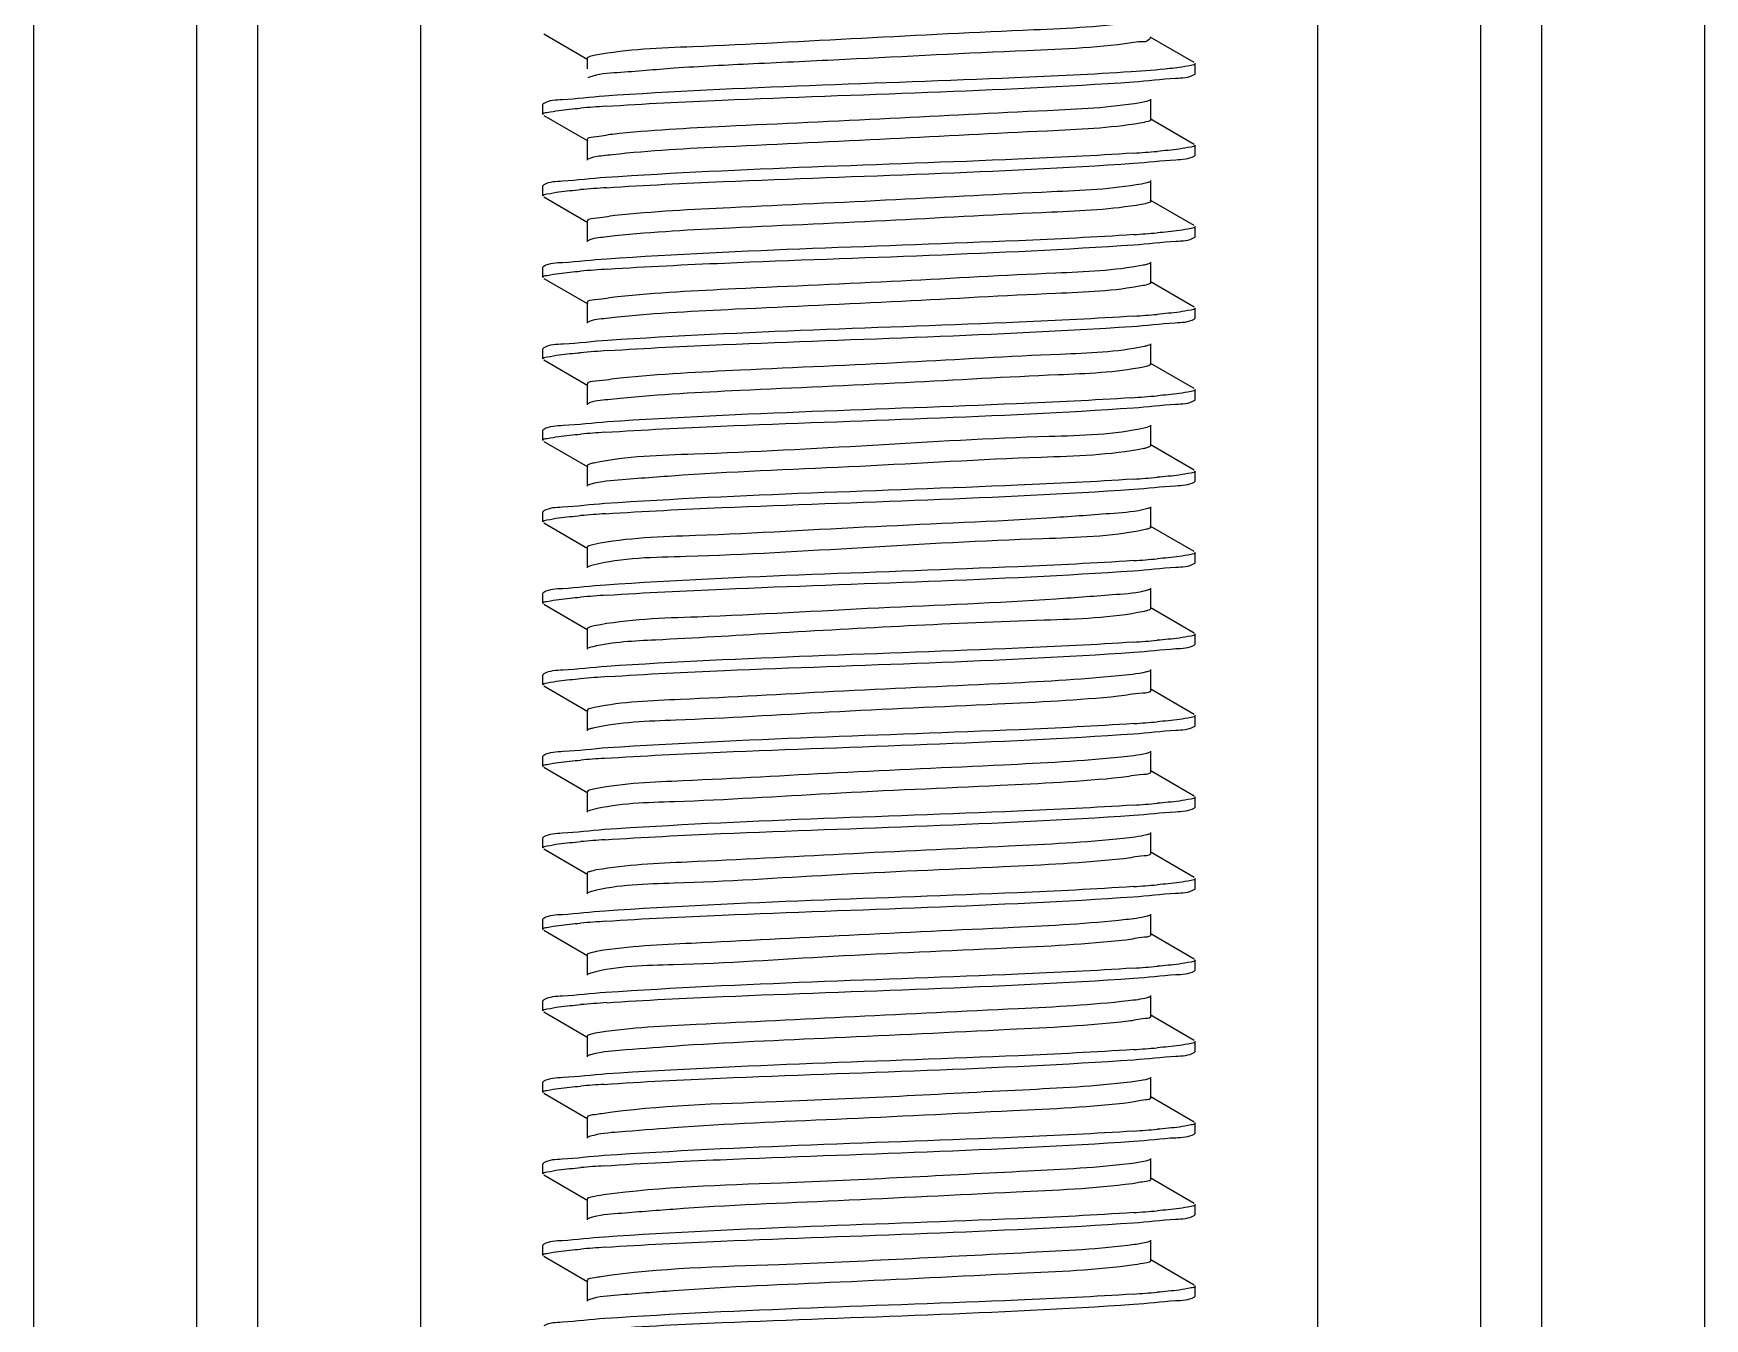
# Model space of a CAD drawing. Extents: x 27938 to 1042331, y -235042 to 1535213.
# Drawn here: x 701681.2 to 702169.4, y 766913.4 to 767288.9 of the extents above; entities that cross this region are included whole.
import ezdxf

# ---------------------------------------------------------------- set-up
doc = ezdxf.new("R2010")
doc.units = 0
doc.header["$LTSCALE"] = 1000
doc.header["$MEASUREMENT"] = 0

msp = doc.modelspace()

# ---------------------------------------------------------------- linework, layer by layer
at = {"linetype": 'Continuous'}
for p, q in [((701681.22, 770483.4), (701681.22, 765742.38)), ((701728.85, 770483.4), (701728.85, 765742.38)), ((701746.71, 770483.4), (701746.71, 765742.38)), ((701794.33, 770483.4), (701794.33, 765742.38)), ((702056.27, 770483.4), (702056.27, 765742.38)), ((702103.9, 770483.4), (702103.9, 765742.38)), ((702121.76, 770483.4), (702121.76, 765742.38)), ((702169.39, 770483.4), (702169.39, 765742.38)), ((701830.28, 767288.82), (701843.2, 767281.33)), ((702020.33, 767280.41), (702007.41, 767287.89)), ((701842.94, 767281.64), (701842.94, 767278.63)), ((702020.56, 767277.17), (702020.56, 767280.15)), ((702020.56, 767277.17), (702020.56, 767280.15)), ((701843.63, 767276.17), (701843.2, 767275.98)), ((702020.33, 767276.91), (702020.56, 767277.17)), ((702007.67, 767263.78), (702007.67, 767269.73)), ((701830.28, 767268.5), (701830.05, 767268.24)), ((701830.05, 767265.26), (701830.05, 767268.24)), ((701830.05, 767265.26), (701830.05, 767268.24)), ((701830.28, 767265), (701843.2, 767257.52)), ((702007.46, 767264.04), (702020.32, 767256.6)), ((701842.94, 767257.82), (701842.94, 767251.87)), ((702020.56, 767253.36), (702020.56, 767256.33)), ((702020.56, 767253.36), (702020.56, 767256.33)), ((702020.33, 767253.1), (702020.56, 767253.36)), ((702007.67, 767239.96), (702007.67, 767245.92)), ((701830.28, 767244.69), (701830.05, 767244.43)), ((701830.05, 767241.45), (701830.05, 767244.43)), ((701830.05, 767241.45), (701830.05, 767244.43)), ((701830.28, 767241.19), (701843.2, 767233.71)), ((702020.33, 767232.78), (702007.41, 767240.26)), ((701842.94, 767234.01), (701842.94, 767228.06)), ((702020.56, 767229.54), (702020.56, 767232.52)), ((702020.56, 767229.54), (702020.56, 767232.52)), ((702020.33, 767229.28), (702020.56, 767229.54)), ((701830.28, 767220.88), (701830.05, 767220.61)), ((701830.05, 767217.64), (701830.05, 767220.61)), ((701830.05, 767217.64), (701830.05, 767220.61)), ((702007.67, 767216.15), (702007.67, 767222.1)), ((701830.28, 767217.38), (701843.2, 767209.9)), ((702020.33, 767208.97), (702007.41, 767216.45)), ((701842.94, 767210.2), (701842.94, 767204.24)), ((702020.56, 767205.73), (702020.56, 767208.71)), ((702020.56, 767205.73), (702020.56, 767208.71)), ((702020.33, 767205.47), (702020.56, 767205.73)), ((701830.28, 767197.06), (701830.05, 767196.8)), ((701830.05, 767193.83), (701830.05, 767196.8)), ((701830.05, 767193.83), (701830.05, 767196.8)), ((702007.67, 767192.34), (702007.67, 767198.29)), ((701830.28, 767193.56), (701843.2, 767186.08)), ((702020.33, 767185.16), (702007.41, 767192.64)), ((701842.94, 767186.38), (701842.94, 767180.43)), ((702020.33, 767181.66), (702020.56, 767181.92)), ((702020.56, 767181.92), (702020.56, 767184.9)), ((702020.56, 767181.92), (702020.56, 767184.9)), ((701830.28, 767173.25), (701830.05, 767172.99)), ((701830.05, 767170.01), (701830.05, 767172.99)), ((701830.05, 767170.01), (701830.05, 767172.99)), ((702007.67, 767168.52), (702007.67, 767174.48)), ((701830.28, 767169.75), (701843.2, 767162.27)), ((702020.33, 767161.34), (702007.41, 767168.83)), ((701842.94, 767162.57), (701842.94, 767156.62)), ((702020.33, 767157.85), (702020.56, 767158.11)), ((702020.56, 767158.11), (702020.56, 767161.08)), ((702020.56, 767158.11), (702020.56, 767161.08)), ((701830.28, 767149.44), (701830.05, 767149.18)), ((701830.05, 767146.2), (701830.05, 767149.18)), ((701830.05, 767146.2), (701830.05, 767149.18)), ((702007.67, 767144.71), (702007.67, 767150.66)), ((701830.28, 767145.94), (701843.2, 767138.46)), ((702006.38, 767144.04), (702005.63, 767143.87)), ((702020.33, 767137.53), (702007.41, 767145.01)), ((701842.94, 767138.76), (701842.94, 767132.81)), ((702020.33, 767134.03), (702020.56, 767134.29)), ((702020.56, 767134.29), (702020.56, 767137.27)), ((702020.56, 767134.29), (702020.56, 767137.27)), ((701830.28, 767125.62), (701830.05, 767125.36)), ((701830.05, 767122.39), (701830.05, 767125.36)), ((701830.05, 767122.39), (701830.05, 767125.36)), ((702007.67, 767120.9), (702007.67, 767126.85)), ((701830.28, 767122.13), (701843.2, 767114.64)), ((702006.66, 767120.3), (702005.67, 767120.06)), ((702020.33, 767113.72), (702007.41, 767121.2)), ((701842.94, 767114.95), (701842.94, 767108.99)), ((702020.56, 767110.48), (702020.56, 767113.46)), ((702020.56, 767110.48), (702020.56, 767113.46)), ((702020.33, 767110.22), (702020.56, 767110.48)), ((701830.28, 767101.81), (701830.05, 767101.55)), ((701830.05, 767098.57), (701830.05, 767101.55)), ((701830.05, 767098.57), (701830.05, 767101.55)), ((702007.67, 767097.09), (702007.67, 767103.04)), ((701830.28, 767098.31), (701843.2, 767090.83)), ((702020.33, 767089.91), (702007.41, 767097.39)), ((701842.94, 767091.13), (701842.94, 767085.18)), ((702020.56, 767086.67), (702020.56, 767089.64)), ((702020.56, 767086.67), (702020.56, 767089.64)), ((702020.33, 767086.41), (702020.56, 767086.67)), ((702007.67, 767073.27), (702007.67, 767079.23)), ((701830.28, 767078), (701830.05, 767077.74)), ((701830.05, 767074.76), (701830.05, 767077.74)), ((701830.05, 767074.76), (701830.05, 767077.74)), ((701830.28, 767074.5), (701843.2, 767067.02)), ((702020.33, 767066.09), (702007.41, 767073.57)), ((701842.94, 767067.32), (701842.94, 767061.37)), ((702020.56, 767062.86), (702020.56, 767065.83)), ((702020.56, 767062.86), (702020.56, 767065.83)), ((702020.33, 767062.59), (702020.56, 767062.86)), ((702007.67, 767049.46), (702007.67, 767055.41)), ((701830.28, 767054.19), (701830.05, 767053.93)), ((701830.05, 767050.95), (701830.05, 767053.93)), ((701830.05, 767050.95), (701830.05, 767053.93)), ((701830.28, 767050.69), (701843.2, 767043.21)), ((702020.33, 767042.28), (702007.41, 767049.76)), ((701842.94, 767043.51), (701842.94, 767037.55)), ((702020.56, 767039.04), (702020.56, 767042.02)), ((702020.56, 767039.04), (702020.56, 767042.02)), ((702020.33, 767038.78), (702020.56, 767039.04)), ((701830.28, 767030.37), (701830.05, 767030.11)), ((701830.05, 767027.14), (701830.05, 767030.11)), ((701830.05, 767027.14), (701830.05, 767030.11)), ((702007.67, 767025.65), (702007.67, 767031.6)), ((701830.28, 767026.87), (701843.2, 767019.39)), ((702020.33, 767018.47), (702007.41, 767025.95)), ((701842.94, 767019.69), (701842.94, 767013.74)), ((702020.56, 767015.23), (702020.56, 767018.21)), ((702020.56, 767015.23), (702020.56, 767018.21)), ((702020.33, 767014.97), (702020.56, 767015.23)), ((701830.28, 767006.56), (701830.05, 767006.3)), ((701830.05, 767003.32), (701830.05, 767006.3)), ((701830.05, 767003.32), (701830.05, 767006.3)), ((702007.67, 767001.83), (702007.67, 767007.79)), ((701830.28, 767003.06), (701843.2, 766995.58)), ((702020.33, 766994.65), (702007.41, 767002.14)), ((701842.94, 766995.88), (701842.94, 766989.93)), ((702020.33, 766991.16), (702020.56, 766991.42)), ((702020.56, 766991.42), (702020.56, 766994.39)), ((702020.56, 766991.42), (702020.56, 766994.39)), ((701830.28, 766982.75), (701830.05, 766982.49)), ((701830.05, 766979.51), (701830.05, 766982.49)), ((701830.05, 766979.51), (701830.05, 766982.49)), ((702007.67, 766978.02), (702007.67, 766983.98)), ((701830.28, 766979.25), (701843.2, 766971.77)), ((702020.33, 766970.84), (702007.41, 766978.32)), ((701842.94, 766972.07), (701842.94, 766966.12)), ((702020.33, 766967.34), (702020.56, 766967.6)), ((702020.56, 766967.6), (702020.56, 766970.58)), ((702020.56, 766967.6), (702020.56, 766970.58)), ((701830.28, 766958.93), (701830.05, 766958.67)), ((701830.05, 766955.7), (701830.05, 766958.67)), ((701830.05, 766955.7), (701830.05, 766958.67)), ((702007.67, 766954.21), (702007.67, 766960.16)), ((701830.28, 766955.44), (701843.2, 766947.95)), ((702020.33, 766947.03), (702007.41, 766954.51)), ((701842.94, 766948.26), (701842.94, 766942.3)), ((702020.33, 766943.53), (702020.56, 766943.79)), ((702020.56, 766943.79), (702020.56, 766946.77)), ((702020.56, 766943.79), (702020.56, 766946.77)), ((701830.28, 766935.12), (701830.05, 766934.86)), ((701830.05, 766931.88), (701830.05, 766934.86)), ((701830.05, 766931.88), (701830.05, 766934.86)), ((702007.67, 766930.4), (702007.67, 766936.35)), ((701830.28, 766931.62), (701843.2, 766924.14)), ((702020.33, 766923.22), (702007.41, 766930.7)), ((701842.94, 766924.44), (701842.94, 766918.49)), ((702020.56, 766919.98), (702020.56, 766922.95)), ((702020.56, 766919.98), (702020.56, 766922.95)), ((702020.33, 766919.72), (702020.56, 766919.98))]:
    msp.add_line(p, q, dxfattribs=at)
for centre, radius, start, end in [((701875.85, 766853.49), 415.08, 93.7926, 94.8061), ((701975.17, 767663.09), 410.04, 273.8292, 274.8033), ((701876.24, 766824.71), 420.06, 93.7603, 94.8057), ((701975.23, 767638.51), 409.27, 273.8342, 274.8034), ((701876.68, 766795.28), 425.69, 93.7255, 94.8043), ((701975.36, 767613.05), 407.62, 273.8451, 274.8038), ((701876.6, 766772.49), 424.66, 93.7318, 94.8044), ((701974.51, 767599.91), 418.32, 273.7704, 274.8067), ((701875.54, 766762.04), 411.26, 93.8184, 94.8057), ((702001.98, 767185.21), 17.9, 281.5616, 283.1978), ((701975.17, 767567.83), 410.03, 273.8292, 274.8033), ((701875.83, 766734.57), 414.93, 93.7936, 94.8061), ((701975.17, 767544.03), 410.05, 273.8291, 274.8033), ((701876.23, 766705.82), 419.88, 93.7615, 94.8057), ((701975.22, 767519.5), 409.32, 273.8339, 274.8034), ((701876.67, 766676.4), 425.5, 93.7266, 94.8043), ((701975.35, 767494.04), 407.68, 273.8448, 274.8037), ((701875.35, 766669.15), 408.89, 93.8354, 94.8048), ((701975.23, 767471.84), 409.29, 273.8341, 274.8034), ((701875.53, 766643.08), 411.16, 93.8191, 94.8056), ((701975.17, 767448.75), 410.02, 273.8293, 274.8033), ((701875.82, 766615.64), 414.79, 93.7945, 94.8061), ((701975.17, 767424.98), 410.06, 273.829, 274.8033), ((701876.21, 766586.98), 419.66, 93.7629, 94.8058), ((701975.21, 767400.66), 409.55, 273.8325, 274.8033), ((701875.27, 766574.87), 407.91, 93.8435, 94.8035), ((701975.34, 767375.14), 407.83, 273.8438, 274.8035), ((701875.35, 766550.14), 408.84, 93.8358, 94.8047), ((701975.23, 767352.74), 409.26, 273.8343, 274.8034), ((701875.53, 766524.11), 411.06, 93.8198, 94.8056), ((701975.17, 767329.68), 410, 273.8293, 274.8033)]:
    msp.add_arc(centre, radius, start, end, dxfattribs=at)
for points, knots in [([(702004.05, 767292.41), (701993.93, 767290.83), (701966.87, 767289.72), (701923.48, 767287.56), (701880.87, 767285.18), (701854.78, 767284.33), (701845.44, 767282.57)], [0, 0, 0, 0, 0.193342, 0.50965, 0.820575, 1, 1, 1, 1]), ([(702004.05, 767286.46), (701993.27, 767284.77), (701964.59, 767283.7), (701927.08, 767281.71), (701892.74, 767280.09), (701870.49, 767279.04), (701854.65, 767277.59), (701846.23, 767277.1), (701843.63, 767276.17)], [0, 0, 0, 0, 0.203475, 0.533865, 0.701503, 0.845145, 0.948486, 1, 1, 1, 1]), ([(702007.41, 767287.89), (702007.62, 767287.76), (702006.46, 767285.98), (702005.1, 767286.63), (702004.05, 767286.46)], [0, 0, 0, 0, 0.189692, 1, 1, 1, 1]), ([(701845.44, 767282.57), (701844.81, 767282.45), (701844.09, 767282.29), (701842.94, 767281.9), (701842.94, 767281.64)], [0, 0, 0, 0, 0.711587, 1, 1, 1, 1]), ([(702020.56, 767280.15), (702020.56, 767279.71), (702018.23, 767279.43), (702017.06, 767279.11), (702015.89, 767278.96)], [0, 0, 0, 0, 0.271231, 1, 1, 1, 1]), ([(702001.91, 767277.73), (701990.59, 767276.98), (701939.29, 767274.52), (701887.93, 767273.32), (701848, 767270.61)], [0, 0, 0, 0, 0.220809, 1, 1, 1, 1]), ([(701848.39, 767267.65), (701859.68, 767268.42), (701911.07, 767270.89), (701962.52, 767272.08), (702002.55, 767274.8)], [0, 0, 0, 0, 0.220033, 1, 1, 1, 1]), ([(702015.89, 767278.96), (702015, 767278.84), (702010.35, 767278.32), (702005.68, 767277.99), (702001.91, 767277.73)], [0, 0, 0, 0, 0.191038, 1, 1, 1, 1]), ([(702002.55, 767274.8), (702006.67, 767275.08), (702012.44, 767275.88), (702018.72, 767275.99), (702020.33, 767276.91)], [0, 0, 0, 0, 0.690315, 1, 1, 1, 1]), ([(701848, 767270.61), (701843.9, 767270.33), (701838.15, 767269.53), (701831.88, 767269.42), (701830.28, 767268.5)], [0, 0, 0, 0, 0.690276, 1, 1, 1, 1]), ([(702007.4, 767269.43), (702007.08, 767269.24), (702006.1, 767268.97), (702005.13, 767268.78), (702004.52, 767268.68)], [0, 0, 0, 0, 0.372348, 1, 1, 1, 1]), ([(701830.05, 767265.26), (701830.05, 767265.7), (701832.35, 767265.98), (701833.51, 767266.3), (701834.66, 767266.45)], [0, 0, 0, 0, 0.271439, 1, 1, 1, 1]), ([(702004.52, 767268.68), (701995.56, 767267.17), (701971.11, 767266.15), (701930.78, 767263.95), (701888.43, 767262.03), (701861.36, 767260.66), (701850.39, 767259.45)], [0, 0, 0, 0, 0.176416, 0.473758, 0.785535, 1, 1, 1, 1]), ([(702004.52, 767262.72), (701995.56, 767261.22), (701971.11, 767260.2), (701930.78, 767258), (701888.43, 767256.08), (701861.36, 767254.71), (701850.39, 767253.49)], [0, 0, 0, 0, 0.176416, 0.473758, 0.785535, 1, 1, 1, 1]), ([(702007.66, 767263.78), (702007.66, 767263.46), (702006.18, 767263.06), (702005.31, 767262.86), (702004.52, 767262.72)], [0, 0, 0, 0, 0.283117, 1, 1, 1, 1]), ([(701850.39, 767259.45), (701848.53, 767259.24), (701846.74, 767258.7), (701842.94, 767258.51), (701842.94, 767257.82)], [0, 0, 0, 0, 0.732536, 1, 1, 1, 1]), ([(702020.56, 767256.33), (702020.56, 767255.9), (702018.26, 767255.62), (702017.11, 767255.3), (702015.95, 767255.15)], [0, 0, 0, 0, 0.271491, 1, 1, 1, 1]), ([(701850.39, 767253.49), (701849.49, 767253.39), (701847.11, 767253.03), (701844.53, 767252.94), (701843.2, 767252.17)], [0, 0, 0, 0, 0.371201, 1, 1, 1, 1]), ([(702002.55, 767253.97), (701991.32, 767253.2), (701939.93, 767250.73), (701888.48, 767249.52), (701848.39, 767246.82)], [0, 0, 0, 0, 0.218896, 1, 1, 1, 1]), ([(701848.69, 767243.86), (701860, 767244.62), (701911.31, 767247.08), (701962.67, 767248.27), (702002.6, 767250.99)], [0, 0, 0, 0, 0.220774, 1, 1, 1, 1]), ([(702002.6, 767250.99), (702006.7, 767251.27), (702012.46, 767252.07), (702018.73, 767252.18), (702020.33, 767253.1)], [0, 0, 0, 0, 0.690269, 1, 1, 1, 1]), ([(701848.39, 767246.82), (701844.2, 767246.54), (701838.32, 767245.72), (701831.91, 767245.63), (701830.28, 767244.69)], [0, 0, 0, 0, 0.690689, 1, 1, 1, 1]), ([(702004.95, 767244.94), (701996.29, 767243.37), (701972.22, 767242.44), (701932.24, 767240.19), (701889.69, 767238.29), (701862.31, 767236.9), (701851.09, 767235.71)], [0, 0, 0, 0, 0.171322, 0.466729, 0.780436, 1, 1, 1, 1]), ([(702007.4, 767245.61), (702007.12, 767245.45), (702006.3, 767245.21), (702005.47, 767245.03), (702004.95, 767244.94)], [0, 0, 0, 0, 0.378906, 1, 1, 1, 1]), ([(701830.05, 767241.45), (701830.05, 767241.89), (701832.38, 767242.17), (701833.55, 767242.49), (701834.72, 767242.64)], [0, 0, 0, 0, 0.271222, 1, 1, 1, 1]), ([(702007.66, 767239.96), (702007.66, 767239.68), (702006.41, 767239.29), (702005.64, 767239.11), (702004.95, 767238.99)], [0, 0, 0, 0, 0.286608, 1, 1, 1, 1]), ([(701851.09, 767235.71), (701849.05, 767235.49), (701847.12, 767234.89), (701842.94, 767234.75), (701842.94, 767234.01)], [0, 0, 0, 0, 0.7335, 1, 1, 1, 1]), ([(702004.95, 767238.99), (701996.29, 767237.42), (701972.22, 767236.49), (701932.24, 767234.23), (701889.69, 767232.34), (701862.31, 767230.95), (701851.09, 767229.76)], [0, 0, 0, 0, 0.171322, 0.466729, 0.780436, 1, 1, 1, 1]), ([(702020.56, 767232.52), (702020.56, 767232.09), (702018.27, 767231.8), (702017.12, 767231.49), (702015.96, 767231.34)], [0, 0, 0, 0, 0.271533, 1, 1, 1, 1]), ([(701851.09, 767229.76), (701850.1, 767229.65), (701847.49, 767229.26), (701844.65, 767229.2), (701843.2, 767228.36)], [0, 0, 0, 0, 0.373307, 1, 1, 1, 1]), ([(702002.6, 767230.16), (701991.4, 767229.39), (701940.1, 767226.92), (701888.74, 767225.71), (701848.69, 767223.03)], [0, 0, 0, 0, 0.218489, 1, 1, 1, 1]), ([(701849.02, 767220.07), (701860.36, 767220.83), (701911.59, 767223.28), (701962.87, 767224.47), (702002.69, 767227.19)], [0, 0, 0, 0, 0.221632, 1, 1, 1, 1]), ([(702002.69, 767227.19), (702006.77, 767227.46), (702012.5, 767228.26), (702018.74, 767228.37), (702020.33, 767229.28)], [0, 0, 0, 0, 0.690169, 1, 1, 1, 1]), ([(701848.69, 767223.03), (701844.43, 767222.74), (701838.45, 767221.91), (701831.94, 767221.83), (701830.28, 767220.88)], [0, 0, 0, 0, 0.690984, 1, 1, 1, 1]), ([(702005.36, 767221.2), (701996.99, 767219.57), (701973.31, 767218.74), (701933.7, 767216.41), (701890.97, 767214.56), (701863.28, 767213.14), (701851.82, 767211.97)], [0, 0, 0, 0, 0.16621, 0.459673, 0.775317, 1, 1, 1, 1]), ([(702007.4, 767221.8), (702007.17, 767221.66), (702006.48, 767221.44), (702005.79, 767221.29), (702005.36, 767221.2)], [0, 0, 0, 0, 0.386574, 1, 1, 1, 1]), ([(701830.05, 767217.64), (701830.05, 767218.08), (701832.42, 767218.36), (701833.61, 767218.69), (701834.81, 767218.84)], [0, 0, 0, 0, 0.270951, 1, 1, 1, 1]), ([(702007.66, 767216.15), (702007.66, 767215.91), (702006.62, 767215.52), (702005.94, 767215.36), (702005.36, 767215.25)], [0, 0, 0, 0, 0.29131, 1, 1, 1, 1]), ([(701851.82, 767211.97), (701849.61, 767211.75), (701847.51, 767211.08), (701842.94, 767211), (701842.95, 767210.2)], [0, 0, 0, 0, 0.734301, 1, 1, 1, 1]), ([(702005.36, 767215.25), (701996.99, 767213.61), (701973.31, 767212.79), (701933.7, 767210.46), (701890.97, 767208.6), (701863.28, 767207.19), (701851.82, 767206.02)], [0, 0, 0, 0, 0.16621, 0.459673, 0.775317, 1, 1, 1, 1]), ([(701851.82, 767206.02), (701850.73, 767205.91), (701847.88, 767205.49), (701844.78, 767205.46), (701843.2, 767204.55)], [0, 0, 0, 0, 0.375224, 1, 1, 1, 1]), ([(702002.69, 767206.35), (701991.54, 767205.59), (701940.32, 767203.12), (701889.04, 767201.89), (701849.02, 767199.24)], [0, 0, 0, 0, 0.217929, 1, 1, 1, 1]), ([(702020.56, 767208.71), (702020.56, 767208.28), (702018.29, 767207.99), (702017.14, 767207.68), (702015.99, 767207.53)], [0, 0, 0, 0, 0.271629, 1, 1, 1, 1]), ([(701848.96, 767196.25), (701860.21, 767197), (701911.23, 767199.45), (701962.31, 767200.66), (702002.01, 767203.33)], [0, 0, 0, 0, 0.220785, 1, 1, 1, 1]), ([(702002.01, 767203.33), (702006.26, 767203.61), (702012.2, 767204.43), (702018.68, 767204.52), (702020.33, 767205.47)], [0, 0, 0, 0, 0.690884, 1, 1, 1, 1]), ([(701849.02, 767199.24), (701844.68, 767198.95), (701838.6, 767198.1), (701831.97, 767198.03), (701830.28, 767197.06)], [0, 0, 0, 0, 0.691296, 1, 1, 1, 1]), ([(702005.73, 767197.47), (701997.67, 767195.75), (701974.38, 767195.05), (701935.15, 767192.63), (701892.26, 767190.82), (701864.28, 767189.38), (701852.59, 767188.24)], [0, 0, 0, 0, 0.161077, 0.452585, 0.770175, 1, 1, 1, 1]), ([(702007.4, 767197.99), (702007.2, 767197.87), (702006.64, 767197.68), (702006.08, 767197.54), (702005.73, 767197.47)], [0, 0, 0, 0, 0.395232, 1, 1, 1, 1]), ([(701830.05, 767193.83), (701830.05, 767194.27), (701832.42, 767194.55), (701833.61, 767194.87), (701834.79, 767195.03)], [0, 0, 0, 0, 0.270992, 1, 1, 1, 1]), ([(702005.49, 767191.46), (701997.29, 767189.81), (701973.93, 767189.02), (701934.68, 767186.68), (701892, 767184.85), (701864.2, 767183.42), (701852.59, 767182.28)], [0, 0, 0, 0, 0.163685, 0.455244, 0.771393, 1, 1, 1, 1]), ([(702007.66, 767192.34), (702007.66, 767192.1), (702006.68, 767191.72), (702006.04, 767191.57), (702005.49, 767191.46)], [0, 0, 0, 0, 0.292957, 1, 1, 1, 1]), ([(701852.59, 767188.24), (701850.18, 767188), (701847.92, 767187.26), (701842.94, 767187.26), (701842.95, 767186.38)], [0, 0, 0, 0, 0.734958, 1, 1, 1, 1]), ([(701852.59, 767182.28), (701851.4, 767182.17), (701848.3, 767181.72), (701844.91, 767181.73), (701843.2, 767180.73)], [0, 0, 0, 0, 0.376966, 1, 1, 1, 1]), ([(702002.01, 767182.49), (701990.82, 767181.74), (701939.81, 767179.29), (701888.73, 767178.06), (701848.96, 767175.42)], [0, 0, 0, 0, 0.219586, 1, 1, 1, 1]), ([(702002.55, 767179.55), (702006.67, 767179.83), (702012.44, 767180.63), (702018.72, 767180.74), (702020.33, 767181.66)], [0, 0, 0, 0, 0.690315, 1, 1, 1, 1]), ([(702020.56, 767184.9), (702020.56, 767184.46), (702018.25, 767184.18), (702017.09, 767183.86), (702015.92, 767183.71)], [0, 0, 0, 0, 0.271348, 1, 1, 1, 1]), ([(701848.15, 767172.39), (701859.44, 767173.15), (701910.9, 767175.63), (701962.43, 767176.82), (702002.55, 767179.55)], [0, 0, 0, 0, 0.219478, 1, 1, 1, 1]), ([(701848.96, 767175.42), (701844.63, 767175.13), (701838.58, 767174.29), (701831.96, 767174.22), (701830.28, 767173.25)], [0, 0, 0, 0, 0.69124, 1, 1, 1, 1]), ([(702006.07, 767173.73), (701996.9, 767171.57), (701969.99, 767171.2), (701926.15, 767168.51), (701881.89, 767166.05), (701854.53, 767165.42), (701844.95, 767163.41)], [0, 0, 0, 0, 0.175128, 0.495203, 0.817983, 1, 1, 1, 1]), ([(702007.4, 767174.18), (702007.24, 767174.08), (702006.79, 767173.91), (702006.34, 767173.79), (702006.07, 767173.73)], [0, 0, 0, 0, 0.405131, 1, 1, 1, 1]), ([(701830.05, 767170.01), (701830.05, 767170.44), (701832.33, 767170.73), (701833.48, 767171.04), (701834.62, 767171.19)], [0, 0, 0, 0, 0.27158, 1, 1, 1, 1]), ([(702005.57, 767167.67), (701995.73, 767165.65), (701967.84, 767165.04), (701923.09, 767162.22), (701882.18, 767160.8), (701856.07, 767158.72), (701846.99, 767158.09), (701844.01, 767157.23)], [0, 0, 0, 0, 0.186078, 0.513276, 0.832943, 0.94246, 1, 1, 1, 1]), ([(702007.66, 767168.52), (702007.66, 767168.34), (702006.98, 767167.99), (702006.48, 767167.87), (702006.07, 767167.78)], [0, 0, 0, 0, 0.304522, 1, 1, 1, 1]), ([(701844.95, 767163.41), (701844.44, 767163.3), (701843.83, 767163.17), (701842.95, 767162.79), (701842.95, 767162.57)], [0, 0, 0, 0, 0.704943, 1, 1, 1, 1]), ([(701844.01, 767157.23), (701843.85, 767157.18), (701843.57, 767157.1), (701843.31, 767156.98), (701843.2, 767156.92)], [0, 0, 0, 0, 0.573549, 1, 1, 1, 1]), ([(702002.55, 767158.71), (701991.29, 767157.95), (701939.82, 767155.47), (701888.29, 767154.27), (701848.15, 767151.55)], [0, 0, 0, 0, 0.219133, 1, 1, 1, 1]), ([(702002.55, 767155.74), (702006.67, 767156.02), (702012.44, 767156.82), (702018.72, 767156.92), (702020.33, 767157.85)], [0, 0, 0, 0, 0.690316, 1, 1, 1, 1]), ([(702020.56, 767161.08), (702020.56, 767160.65), (702018.26, 767160.36), (702017.11, 767160.05), (702015.95, 767159.9)], [0, 0, 0, 0, 0.271492, 1, 1, 1, 1]), ([(701848.38, 767148.59), (701859.67, 767149.35), (701911.06, 767151.82), (701962.52, 767153.02), (702002.55, 767155.74)], [0, 0, 0, 0, 0.220011, 1, 1, 1, 1]), ([(701830.05, 767146.2), (701830.05, 767146.63), (701832.35, 767146.92), (701833.5, 767147.23), (701834.66, 767147.38)], [0, 0, 0, 0, 0.271445, 1, 1, 1, 1]), ([(701848.15, 767151.55), (701844.02, 767151.27), (701838.22, 767150.47), (701831.89, 767150.36), (701830.28, 767149.44)], [0, 0, 0, 0, 0.690447, 1, 1, 1, 1]), ([(702006.38, 767149.99), (702003.26, 767149.18), (701994.01, 767148.49), (701967.7, 767146.48), (701926.87, 767145.02), (701882.36, 767142.22), (701854.71, 767141.62), (701844.99, 767139.6)], [0, 0, 0, 0, 0.059799, 0.170734, 0.490641, 0.815855, 1, 1, 1, 1]), ([(702007.4, 767150.36), (702007.27, 767150.29), (702006.93, 767150.15), (702006.59, 767150.05), (702006.38, 767149.99)], [0, 0, 0, 0, 0.416277, 1, 1, 1, 1]), ([(702005.63, 767143.87), (701995.94, 767141.85), (701968.36, 767141.2), (701923.82, 767138.78), (701880.07, 767135.95), (701853.25, 767135.78), (701844.29, 767133.49)], [0, 0, 0, 0, 0.183701, 0.508444, 0.82842, 1, 1, 1, 1]), ([(702007.66, 767144.71), (702007.66, 767144.56), (702007.13, 767144.23), (702006.71, 767144.13), (702006.38, 767144.04)], [0, 0, 0, 0, 0.312927, 1, 1, 1, 1]), ([(701844.99, 767139.6), (701844.47, 767139.5), (701843.86, 767139.36), (701842.95, 767138.98), (701842.95, 767138.76)], [0, 0, 0, 0, 0.705397, 1, 1, 1, 1]), ([(701844.29, 767133.49), (701844.07, 767133.44), (701843.7, 767133.33), (701843.34, 767133.19), (701843.21, 767133.11)], [0, 0, 0, 0, 0.586059, 1, 1, 1, 1]), ([(702002.55, 767134.9), (701991.31, 767134.14), (701939.92, 767131.66), (701888.47, 767130.46), (701848.38, 767127.75)], [0, 0, 0, 0, 0.218907, 1, 1, 1, 1]), ([(702002.59, 767131.93), (702006.7, 767132.21), (702012.45, 767133), (702018.73, 767133.11), (702020.33, 767134.03)], [0, 0, 0, 0, 0.690272, 1, 1, 1, 1]), ([(702020.56, 767137.27), (702020.56, 767136.84), (702018.26, 767136.55), (702017.11, 767136.24), (702015.95, 767136.09)], [0, 0, 0, 0, 0.271491, 1, 1, 1, 1]), ([(701848.38, 767127.75), (701844.19, 767127.47), (701838.32, 767126.66), (701831.91, 767126.56), (701830.28, 767125.62)], [0, 0, 0, 0, 0.69068, 1, 1, 1, 1]), ([(701848.68, 767124.8), (701859.99, 767125.56), (701911.3, 767128.02), (701962.66, 767129.21), (702002.59, 767131.93)], [0, 0, 0, 0, 0.220746, 1, 1, 1, 1]), ([(701830.05, 767122.39), (701830.05, 767122.83), (701832.38, 767123.11), (701833.55, 767123.43), (701834.72, 767123.58)], [0, 0, 0, 0, 0.271231, 1, 1, 1, 1]), ([(702006.66, 767126.26), (702003.7, 767125.39), (701994.67, 767124.77), (701968.61, 767122.67), (701927.69, 767121.25), (701882.88, 767118.44), (701854.92, 767117.82), (701845.05, 767115.81)], [0, 0, 0, 0, 0.056967, 0.166117, 0.485703, 0.813401, 1, 1, 1, 1]), ([(702007.4, 767126.55), (702007.31, 767126.49), (702007.06, 767126.38), (702006.8, 767126.3), (702006.66, 767126.26)], [0, 0, 0, 0, 0.42914, 1, 1, 1, 1]), ([(702005.67, 767120.06), (701996.1, 767118.05), (701959.62, 767117.14), (701912.1, 767114.57), (701868.24, 767111.87), (701850.58, 767111.13), (701844.6, 767109.75)], [0, 0, 0, 0, 0.181624, 0.673933, 0.885992, 1, 1, 1, 1]), ([(702007.66, 767120.9), (702007.66, 767120.77), (702007.27, 767120.48), (702006.92, 767120.38), (702006.66, 767120.3)], [0, 0, 0, 0, 0.323936, 1, 1, 1, 1]), ([(701845.05, 767115.81), (701844.52, 767115.7), (701843.89, 767115.55), (701842.95, 767115.17), (701842.95, 767114.95)], [0, 0, 0, 0, 0.706204, 1, 1, 1, 1]), ([(702020.56, 767113.46), (702020.56, 767113.02), (702018.27, 767112.74), (702017.12, 767112.43), (702015.96, 767112.28)], [0, 0, 0, 0, 0.27153, 1, 1, 1, 1]), ([(701844.6, 767109.75), (701844.32, 767109.69), (701843.84, 767109.57), (701843.38, 767109.39), (701843.21, 767109.29)], [0, 0, 0, 0, 0.596978, 1, 1, 1, 1]), ([(702002.59, 767111.09), (701991.4, 767110.33), (701940.09, 767107.86), (701888.73, 767106.64), (701848.68, 767103.96)], [0, 0, 0, 0, 0.218507, 1, 1, 1, 1]), ([(702002.69, 767108.12), (702006.77, 767108.4), (702012.5, 767109.19), (702018.74, 767109.31), (702020.33, 767110.22)], [0, 0, 0, 0, 0.690172, 1, 1, 1, 1]), ([(701848.68, 767103.96), (701844.42, 767103.68), (701838.45, 767102.85), (701831.94, 767102.76), (701830.28, 767101.81)], [0, 0, 0, 0, 0.690974, 1, 1, 1, 1]), ([(701849.01, 767101.01), (701860.35, 767101.76), (701911.58, 767104.21), (701962.87, 767105.4), (702002.69, 767108.12)], [0, 0, 0, 0, 0.221603, 1, 1, 1, 1]), ([(701830.05, 767098.57), (701830.05, 767099.02), (701832.42, 767099.3), (701833.61, 767099.62), (701834.8, 767099.78)], [0, 0, 0, 0, 0.27096, 1, 1, 1, 1]), ([(701998.18, 767101.2), (701986.59, 767100.06), (701958.81, 767098.63), (701916.11, 767096.8), (701876.79, 767094.46), (701853.36, 767093.66), (701845.14, 767092.01)], [0, 0, 0, 0, 0.227856, 0.543944, 0.835881, 1, 1, 1, 1]), ([(702007.41, 767102.74), (702007.07, 767102.55), (702004.01, 767101.73), (702000.91, 767101.47), (701998.18, 767101.2)], [0, 0, 0, 0, 0.122489, 1, 1, 1, 1]), ([(701998.18, 767095.25), (701986.41, 767094.09), (701958.22, 767092.64), (701915.05, 767090.85), (701875.78, 767088.32), (701852.51, 767087.76), (701844.61, 767085.94)], [0, 0, 0, 0, 0.230632, 0.550008, 0.84183, 1, 1, 1, 1]), ([(702007.66, 767097.09), (702007.67, 767096.23), (702002.77, 767096.21), (702000.55, 767095.48), (701998.18, 767095.25)], [0, 0, 0, 0, 0.265163, 1, 1, 1, 1]), ([(701845.14, 767092.01), (701844.58, 767091.9), (701843.93, 767091.75), (701842.95, 767091.37), (701842.95, 767091.13)], [0, 0, 0, 0, 0.707279, 1, 1, 1, 1]), ([(702020.56, 767089.64), (702020.56, 767089.21), (702018.29, 767088.93), (702017.14, 767088.62), (702015.99, 767088.47)], [0, 0, 0, 0, 0.271626, 1, 1, 1, 1]), ([(701844.61, 767085.94), (701844.32, 767085.88), (701843.84, 767085.75), (701843.38, 767085.58), (701843.21, 767085.48)], [0, 0, 0, 0, 0.596953, 1, 1, 1, 1]), ([(701848, 767077.13), (701859.28, 767077.89), (701910.81, 767080.38), (701962.41, 767081.57), (702002.59, 767084.3)], [0, 0, 0, 0, 0.219156, 1, 1, 1, 1]), ([(702002.69, 767087.29), (701991.54, 767086.52), (701940.31, 767084.05), (701889.03, 767082.83), (701849.01, 767080.17)], [0, 0, 0, 0, 0.217948, 1, 1, 1, 1]), ([(702002.59, 767084.3), (702006.7, 767084.58), (702012.45, 767085.38), (702018.73, 767085.49), (702020.33, 767086.41)], [0, 0, 0, 0, 0.69027, 1, 1, 1, 1]), ([(701849.01, 767080.17), (701844.67, 767079.88), (701838.6, 767079.04), (701831.97, 767078.97), (701830.28, 767078)], [0, 0, 0, 0, 0.691286, 1, 1, 1, 1]), ([(702007.4, 767078.92), (702007.1, 767078.74), (702004.29, 767077.97), (702001.44, 767077.72), (701998.94, 767077.47)], [0, 0, 0, 0, 0.124444, 1, 1, 1, 1]), ([(701830.05, 767074.76), (701830.05, 767075.19), (701832.32, 767075.48), (701833.47, 767075.79), (701834.61, 767075.94)], [0, 0, 0, 0, 0.271632, 1, 1, 1, 1]), ([(701998.94, 767077.47), (701987.52, 767076.29), (701959.9, 767074.88), (701917.2, 767073.02), (701877.51, 767070.71), (701853.75, 767069.86), (701845.33, 767068.23)], [0, 0, 0, 0, 0.223654, 0.53891, 0.832763, 1, 1, 1, 1]), ([(701998.94, 767071.51), (701987.2, 767070.31), (701958.85, 767068.86), (701915.32, 767067.07), (701875.72, 767064.42), (701852.24, 767064.02), (701844.39, 767062.08)], [0, 0, 0, 0, 0.228548, 0.5497, 0.843389, 1, 1, 1, 1]), ([(702007.66, 767073.27), (702007.67, 767072.48), (702003.17, 767072.39), (702001.12, 767071.74), (701998.94, 767071.51)], [0, 0, 0, 0, 0.265626, 1, 1, 1, 1]), ([(701845.33, 767068.23), (701844.73, 767068.12), (701844.03, 767067.96), (701842.95, 767067.57), (701842.94, 767067.32)], [0, 0, 0, 0, 0.709708, 1, 1, 1, 1]), ([(702020.56, 767065.83), (702020.56, 767065.4), (702018.27, 767065.11), (702017.12, 767064.8), (702015.96, 767064.65)], [0, 0, 0, 0, 0.27153, 1, 1, 1, 1]), ([(701844.39, 767062.08), (701844.15, 767062.02), (701843.75, 767061.91), (701843.36, 767061.75), (701843.21, 767061.67)], [0, 0, 0, 0, 0.589537, 1, 1, 1, 1]), ([(702002.59, 767063.47), (701991.31, 767062.7), (701939.78, 767060.22), (701888.19, 767059.03), (701848, 767056.29)], [0, 0, 0, 0, 0.219182, 1, 1, 1, 1]), ([(701848.15, 767053.32), (701859.43, 767054.09), (701910.9, 767056.57), (701962.43, 767057.76), (702002.55, 767060.49)], [0, 0, 0, 0, 0.219464, 1, 1, 1, 1]), ([(702002.55, 767060.49), (702006.67, 767060.77), (702012.44, 767061.57), (702018.72, 767061.67), (702020.33, 767062.59)], [0, 0, 0, 0, 0.690315, 1, 1, 1, 1]), ([(701848, 767056.29), (701843.9, 767056.01), (701838.15, 767055.21), (701831.88, 767055.1), (701830.28, 767054.19)], [0, 0, 0, 0, 0.690282, 1, 1, 1, 1]), ([(702007.41, 767055.11), (702007.12, 767054.94), (702004.56, 767054.21), (702001.94, 767053.97), (701999.66, 767053.73)], [0, 0, 0, 0, 0.126922, 1, 1, 1, 1]), ([(701830.05, 767050.95), (701830.05, 767051.38), (701832.33, 767051.67), (701833.48, 767051.98), (701834.62, 767052.13)], [0, 0, 0, 0, 0.271583, 1, 1, 1, 1]), ([(701999.66, 767053.73), (701988.49, 767052.53), (701961.17, 767051.15), (701918.66, 767049.25), (701878.61, 767047), (701854.46, 767046.05), (701845.74, 767044.5)], [0, 0, 0, 0, 0.218541, 0.53186, 0.827656, 1, 1, 1, 1]), ([(701999.66, 767047.78), (701987.99, 767046.53), (701959.51, 767045.09), (701915.65, 767043.31), (701875.74, 767040.53), (701852.03, 767040.27), (701844.22, 767038.22)], [0, 0, 0, 0, 0.226203, 0.548928, 0.844544, 1, 1, 1, 1]), ([(702007.66, 767049.46), (702007.67, 767048.73), (702003.57, 767048.58), (702001.66, 767047.99), (701999.66, 767047.78)], [0, 0, 0, 0, 0.26668, 1, 1, 1, 1]), ([(701845.74, 767044.5), (701845.04, 767044.37), (701844.25, 767044.19), (701842.95, 767043.79), (701842.94, 767043.51)], [0, 0, 0, 0, 0.71423, 1, 1, 1, 1]), ([(702020.56, 767042.02), (702020.56, 767041.58), (702018.26, 767041.3), (702017.11, 767040.99), (702015.95, 767040.84)], [0, 0, 0, 0, 0.271492, 1, 1, 1, 1]), ([(701844.22, 767038.22), (701844.02, 767038.17), (701843.67, 767038.07), (701843.34, 767037.93), (701843.21, 767037.86)], [0, 0, 0, 0, 0.582774, 1, 1, 1, 1]), ([(702002.55, 767039.65), (701991.29, 767038.88), (701939.82, 767036.41), (701888.29, 767035.21), (701848.15, 767032.49)], [0, 0, 0, 0, 0.219137, 1, 1, 1, 1]), ([(701848.37, 767029.53), (701859.66, 767030.29), (701911.06, 767032.76), (701962.51, 767033.95), (702002.55, 767036.67)], [0, 0, 0, 0, 0.21999, 1, 1, 1, 1]), ([(702002.55, 767036.67), (702006.66, 767036.95), (702012.43, 767037.75), (702018.72, 767037.86), (702020.33, 767038.78)], [0, 0, 0, 0, 0.690317, 1, 1, 1, 1]), ([(701848.15, 767032.49), (701844.01, 767032.21), (701838.21, 767031.4), (701831.89, 767031.3), (701830.28, 767030.37)], [0, 0, 0, 0, 0.69044, 1, 1, 1, 1]), ([(702007.41, 767031.3), (702007.14, 767031.14), (702004.82, 767030.45), (702002.43, 767030.22), (702000.36, 767029.99)], [0, 0, 0, 0, 0.129402, 1, 1, 1, 1]), ([(701830.05, 767027.14), (701830.05, 767027.57), (701832.35, 767027.85), (701833.5, 767028.17), (701834.66, 767028.32)], [0, 0, 0, 0, 0.27145, 1, 1, 1, 1]), ([(702000.36, 767029.99), (701989.44, 767028.77), (701962.43, 767027.41), (701920.12, 767025.48), (701879.72, 767023.29), (701855.2, 767022.25), (701846.19, 767020.76)], [0, 0, 0, 0, 0.213445, 0.524835, 0.822565, 1, 1, 1, 1]), ([(702007.67, 767025.65), (702007.67, 767024.98), (702003.94, 767024.77), (702002.19, 767024.24), (702000.36, 767024.04)], [0, 0, 0, 0, 0.267679, 1, 1, 1, 1]), ([(701846.19, 767020.76), (701845.37, 767020.63), (701844.48, 767020.41), (701842.95, 767020.02), (701842.94, 767019.69)], [0, 0, 0, 0, 0.717972, 1, 1, 1, 1]), ([(702000.36, 767024.04), (701988.76, 767022.74), (701960.19, 767021.31), (701916.04, 767019.54), (701875.81, 767016.64), (701851.87, 767016.53), (701844.09, 767014.37)], [0, 0, 0, 0, 0.223629, 0.547758, 0.845359, 1, 1, 1, 1]), ([(702002.55, 767015.84), (701991.31, 767015.07), (701939.92, 767012.6), (701888.47, 767011.39), (701848.37, 767008.69)], [0, 0, 0, 0, 0.218917, 1, 1, 1, 1]), ([(702020.56, 767018.21), (702020.56, 767017.77), (702018.26, 767017.49), (702017.11, 767017.17), (702015.95, 767017.02)], [0, 0, 0, 0, 0.27149, 1, 1, 1, 1]), ([(701844.09, 767014.37), (701843.91, 767014.32), (701843.61, 767014.23), (701843.32, 767014.11), (701843.21, 767014.04)], [0, 0, 0, 0, 0.576628, 1, 1, 1, 1]), ([(701848.67, 767005.73), (701859.98, 767006.49), (701911.28, 767008.95), (701962.65, 767010.15), (702002.58, 767012.86)], [0, 0, 0, 0, 0.220703, 1, 1, 1, 1]), ([(702002.58, 767012.86), (702006.69, 767013.14), (702012.45, 767013.94), (702018.73, 767014.05), (702020.33, 767014.97)], [0, 0, 0, 0, 0.690284, 1, 1, 1, 1]), ([(701848.37, 767008.69), (701844.18, 767008.41), (701838.31, 767007.59), (701831.91, 767007.5), (701830.28, 767006.56)], [0, 0, 0, 0, 0.690671, 1, 1, 1, 1]), ([(702001.03, 767006.26), (701990.36, 767005.01), (701963.67, 767003.67), (701921.58, 767001.71), (701880.86, 766999.57), (701855.96, 766998.46), (701846.66, 766997.02)], [0, 0, 0, 0, 0.208365, 0.51783, 0.817489, 1, 1, 1, 1]), ([(702007.41, 767007.49), (702007.16, 767007.34), (702005.06, 767006.69), (702002.9, 767006.47), (702001.03, 767006.26)], [0, 0, 0, 0, 0.132064, 1, 1, 1, 1]), ([(701830.05, 767003.32), (701830.05, 767003.76), (701832.38, 767004.04), (701833.55, 767004.36), (701834.72, 767004.51)], [0, 0, 0, 0, 0.271241, 1, 1, 1, 1]), ([(702007.67, 767001.83), (702007.67, 767001.22), (702004.3, 767000.97), (702002.69, 767000.5), (702001.03, 767000.3)], [0, 0, 0, 0, 0.268865, 1, 1, 1, 1]), ([(701846.66, 766997.02), (701845.73, 766996.88), (701844.73, 766996.64), (701842.95, 766996.25), (701842.94, 766995.88)], [0, 0, 0, 0, 0.721099, 1, 1, 1, 1]), ([(702001.03, 767000.3), (701989.52, 766998.96), (701960.86, 766997.62), (701916.58, 766995.39), (701878.46, 766993.87), (701854.8, 766991.94), (701846.66, 766991.31), (701843.98, 766990.53)], [0, 0, 0, 0, 0.220836, 0.546198, 0.845814, 0.946671, 1, 1, 1, 1]), ([(702002.58, 766992.03), (701991.38, 766991.26), (701940.08, 766988.79), (701888.71, 766987.58), (701848.67, 766984.9)], [0, 0, 0, 0, 0.218549, 1, 1, 1, 1]), ([(702002.68, 766989.06), (702006.77, 766989.34), (702012.49, 766990.13), (702018.73, 766990.24), (702020.33, 766991.16)], [0, 0, 0, 0, 0.69018, 1, 1, 1, 1]), ([(702020.56, 766994.39), (702020.56, 766993.96), (702018.27, 766993.67), (702017.11, 766993.36), (702015.96, 766993.21)], [0, 0, 0, 0, 0.271512, 1, 1, 1, 1]), ([(701843.98, 766990.53), (701843.82, 766990.48), (701843.56, 766990.4), (701843.31, 766990.29), (701843.21, 766990.23)], [0, 0, 0, 0, 0.571059, 1, 1, 1, 1]), ([(701847.93, 766981.87), (701859.22, 766982.64), (701910.8, 766985.13), (701962.45, 766986.31), (702002.68, 766989.06)], [0, 0, 0, 0, 0.219066, 1, 1, 1, 1]), ([(701848.67, 766984.9), (701844.41, 766984.61), (701838.44, 766983.78), (701831.94, 766983.7), (701830.28, 766982.75)], [0, 0, 0, 0, 0.690961, 1, 1, 1, 1]), ([(702001.66, 766982.52), (701991.25, 766981.24), (701956.69, 766979.59), (701905.26, 766976.67), (701864.03, 766975.74), (701847.17, 766973.29)], [0, 0, 0, 0, 0.2033, 0.669699, 1, 1, 1, 1]), ([(702007.41, 766983.67), (702007.18, 766983.54), (702005.3, 766982.93), (702003.34, 766982.73), (702001.66, 766982.52)], [0, 0, 0, 0, 0.134759, 1, 1, 1, 1]), ([(701830.05, 766979.51), (701830.05, 766979.94), (701832.33, 766980.23), (701833.48, 766980.54), (701834.62, 766980.69)], [0, 0, 0, 0, 0.271599, 1, 1, 1, 1]), ([(702001.66, 766976.57), (701990.26, 766975.17), (701961.56, 766973.86), (701917.06, 766971.59), (701878.57, 766970.09), (701854.72, 766968.1), (701846.54, 766967.5), (701843.88, 766966.69)], [0, 0, 0, 0, 0.21788, 0.544381, 0.846087, 0.947243, 1, 1, 1, 1]), ([(702007.66, 766978.02), (702007.67, 766977.46), (702004.64, 766977.17), (702003.17, 766976.75), (702001.66, 766976.57)], [0, 0, 0, 0, 0.269913, 1, 1, 1, 1]), ([(701847.17, 766973.29), (701846.55, 766973.2), (701845.36, 766972.86), (701842.95, 766972.92), (701842.94, 766972.07)], [0, 0, 0, 0, 0.421563, 1, 1, 1, 1]), ([(701843.88, 766966.69), (701843.75, 766966.65), (701843.52, 766966.57), (701843.3, 766966.47), (701843.21, 766966.42)], [0, 0, 0, 0, 0.566019, 1, 1, 1, 1]), ([(702002.68, 766968.22), (701991.4, 766967.45), (701939.81, 766964.97), (701888.17, 766963.78), (701847.93, 766961.03)], [0, 0, 0, 0, 0.219044, 1, 1, 1, 1]), ([(702002.6, 766965.24), (702006.7, 766965.52), (702012.46, 766966.31), (702018.73, 766966.42), (702020.33, 766967.34)], [0, 0, 0, 0, 0.690268, 1, 1, 1, 1]), ([(702020.56, 766970.58), (702020.56, 766970.15), (702018.28, 766969.86), (702017.13, 766969.55), (702015.99, 766969.4)], [0, 0, 0, 0, 0.271607, 1, 1, 1, 1]), ([(701848, 766958.06), (701859.28, 766958.83), (701910.81, 766961.31), (701962.41, 766962.5), (702002.6, 766965.24)], [0, 0, 0, 0, 0.21915, 1, 1, 1, 1]), ([(701830.05, 766955.7), (701830.05, 766956.13), (701832.32, 766956.41), (701833.47, 766956.73), (701834.61, 766956.87)], [0, 0, 0, 0, 0.271633, 1, 1, 1, 1]), ([(701847.93, 766961.03), (701843.85, 766960.76), (701838.12, 766959.96), (701831.87, 766959.85), (701830.28, 766958.93)], [0, 0, 0, 0, 0.690198, 1, 1, 1, 1]), ([(702002.27, 766958.78), (701992.12, 766957.47), (701957.88, 766955.85), (701906.42, 766952.95), (701864.93, 766951.92), (701847.71, 766949.55)], [0, 0, 0, 0, 0.198237, 0.663206, 1, 1, 1, 1]), ([(702007.41, 766959.86), (702007.2, 766959.74), (702005.52, 766959.18), (702003.77, 766958.98), (702002.27, 766958.78)], [0, 0, 0, 0, 0.138038, 1, 1, 1, 1]), ([(702002.27, 766952.83), (701990.99, 766951.37), (701962.26, 766950.11), (701917.58, 766947.78), (701878.72, 766946.31), (701854.67, 766944.27), (701846.45, 766943.69), (701843.81, 766942.85)], [0, 0, 0, 0, 0.214764, 0.542299, 0.846146, 0.94769, 1, 1, 1, 1]), ([(702007.67, 766954.21), (702007.67, 766953.7), (702004.97, 766953.37), (702003.62, 766953), (702002.27, 766952.83)], [0, 0, 0, 0, 0.271897, 1, 1, 1, 1]), ([(701847.71, 766949.55), (701846.51, 766949.39), (701845.29, 766949.07), (701842.94, 766948.71), (701842.94, 766948.26)], [0, 0, 0, 0, 0.725984, 1, 1, 1, 1]), ([(701843.81, 766942.85), (701843.69, 766942.81), (701843.49, 766942.74), (701843.29, 766942.65), (701843.2, 766942.6)], [0, 0, 0, 0, 0.561464, 1, 1, 1, 1]), ([(702002.6, 766944.4), (701991.32, 766943.63), (701939.78, 766941.15), (701888.19, 766939.96), (701848, 766937.23)], [0, 0, 0, 0, 0.21918, 1, 1, 1, 1]), ([(702002.55, 766941.42), (702006.67, 766941.7), (702012.44, 766942.5), (702018.72, 766942.61), (702020.33, 766943.53)], [0, 0, 0, 0, 0.690314, 1, 1, 1, 1]), ([(702020.56, 766946.77), (702020.56, 766946.33), (702018.27, 766946.05), (702017.12, 766945.74), (702015.96, 766945.59)], [0, 0, 0, 0, 0.271532, 1, 1, 1, 1]), ([(701848.14, 766934.26), (701859.42, 766935.02), (701910.89, 766937.5), (701962.43, 766938.69), (702002.55, 766941.42)], [0, 0, 0, 0, 0.21945, 1, 1, 1, 1]), ([(701830.05, 766931.88), (701830.05, 766932.32), (701832.33, 766932.6), (701833.48, 766932.91), (701834.62, 766933.06)], [0, 0, 0, 0, 0.271586, 1, 1, 1, 1]), ([(701848, 766937.23), (701843.9, 766936.95), (701838.15, 766936.15), (701831.88, 766936.04), (701830.28, 766935.12)], [0, 0, 0, 0, 0.690278, 1, 1, 1, 1]), ([(702002.84, 766935.05), (701992.7, 766933.66), (701957.99, 766932.09), (701906.12, 766929.02), (701864.16, 766928.2), (701846.98, 766925.63)], [0, 0, 0, 0, 0.196711, 0.666198, 1, 1, 1, 1]), ([(702007.4, 766936.05), (702007.21, 766935.94), (702005.73, 766935.42), (702004.17, 766935.23), (702002.84, 766935.05)], [0, 0, 0, 0, 0.141415, 1, 1, 1, 1]), ([(702002.84, 766929.09), (701991.7, 766927.57), (701962.97, 766926.36), (701918.12, 766923.97), (701878.9, 766922.53), (701854.64, 766920.44), (701846.37, 766919.89), (701843.74, 766919.02)], [0, 0, 0, 0, 0.2115, 0.539982, 0.846021, 0.948031, 1, 1, 1, 1]), ([(702007.67, 766930.4), (702007.67, 766929.94), (702005.28, 766929.58), (702004.05, 766929.26), (702002.84, 766929.09)], [0, 0, 0, 0, 0.273799, 1, 1, 1, 1]), ([(701846.98, 766925.63), (701846.39, 766925.55), (701845.25, 766925.22), (701842.94, 766925.26), (701842.94, 766924.44)], [0, 0, 0, 0, 0.420896, 1, 1, 1, 1]), ([(702020.56, 766922.95), (702020.56, 766922.52), (702018.27, 766922.24), (702017.11, 766921.92), (702015.95, 766921.77)], [0, 0, 0, 0, 0.271493, 1, 1, 1, 1]), ([(701843.74, 766919.02), (701843.64, 766918.98), (701843.46, 766918.92), (701843.28, 766918.83), (701843.2, 766918.79)], [0, 0, 0, 0, 0.557348, 1, 1, 1, 1]), ([(702002.55, 766920.59), (701991.29, 766919.82), (701939.82, 766917.34), (701888.28, 766916.15), (701848.14, 766913.42)], [0, 0, 0, 0, 0.219141, 1, 1, 1, 1]), ([(702002.55, 766917.61), (702006.66, 766917.89), (702012.43, 766918.69), (702018.72, 766918.8), (702020.33, 766919.72)], [0, 0, 0, 0, 0.690317, 1, 1, 1, 1]), ([(701848.14, 766913.42), (701844.01, 766913.14), (701838.21, 766912.34), (701831.89, 766912.23), (701830.28, 766911.31)], [0, 0, 0, 0, 0.690434, 1, 1, 1, 1]), ([(701848.36, 766910.46), (701859.66, 766911.22), (701911.05, 766913.69), (701962.51, 766914.89), (702002.55, 766917.61)], [0, 0, 0, 0, 0.21997, 1, 1, 1, 1])]:
    msp.add_open_spline(points, degree=3, knots=knots, dxfattribs=at)
for points in [[(701834.66, 767266.45), (701836.79, 767266.72), (701838.93, 767266.92), (701841.07, 767267.1)], [(702015.95, 767255.15), (702013.81, 767254.87), (702011.66, 767254.67), (702009.5, 767254.49)], [(701834.72, 767242.64), (701836.83, 767242.91), (701838.94, 767243.11), (701841.05, 767243.29)], [(702015.96, 767231.34), (702013.82, 767231.06), (702011.66, 767230.86), (702009.5, 767230.68)], [(701834.81, 767218.84), (701836.87, 767219.1), (701838.95, 767219.3), (701841.03, 767219.48)], [(702015.99, 767207.53), (702013.83, 767207.25), (702011.66, 767207.05), (702009.49, 767206.86)], [(701834.79, 767195.03), (701836.87, 767195.29), (701838.95, 767195.49), (701841.04, 767195.66)], [(702015.92, 767183.71), (702013.81, 767183.44), (702011.68, 767183.24), (702009.56, 767183.06)], [(701834.62, 767171.19), (701836.77, 767171.47), (701838.93, 767171.67), (701841.09, 767171.85)], [(702015.95, 767159.9), (702013.81, 767159.62), (702011.66, 767159.42), (702009.5, 767159.24)], [(701834.66, 767147.38), (701836.79, 767147.66), (701838.93, 767147.86), (701841.07, 767148.04)], [(702015.95, 767136.09), (702013.81, 767135.81), (702011.66, 767135.61), (702009.5, 767135.43)], [(701834.72, 767123.58), (701836.82, 767123.85), (701838.94, 767124.05), (701841.05, 767124.23)], [(702015.96, 767112.28), (702013.82, 767112), (702011.66, 767111.8), (702009.5, 767111.61)], [(701834.8, 767099.78), (701836.87, 767100.04), (701838.95, 767100.23), (701841.03, 767100.41)], [(702015.99, 767088.47), (702013.83, 767088.19), (702011.66, 767087.98), (702009.49, 767087.8)], [(701834.61, 767075.94), (701836.77, 767076.22), (701838.94, 767076.42), (701841.1, 767076.61)], [(702015.96, 767064.65), (702013.82, 767064.37), (702011.66, 767064.17), (702009.5, 767063.99)], [(701834.62, 767052.13), (701836.77, 767052.41), (701838.93, 767052.61), (701841.09, 767052.79)], [(702015.95, 767040.84), (702013.81, 767040.56), (702011.66, 767040.36), (702009.5, 767040.17)], [(701834.66, 767028.32), (701836.79, 767028.6), (701838.93, 767028.79), (701841.07, 767028.98)], [(702015.95, 767017.02), (702013.81, 767016.74), (702011.66, 767016.55), (702009.5, 767016.36)], [(701834.72, 767004.51), (701836.82, 767004.79), (701838.94, 767004.98), (701841.05, 767005.16)], [(702015.96, 766993.21), (702013.81, 766992.93), (702011.66, 766992.73), (702009.5, 766992.55)], [(701834.62, 766980.69), (701836.78, 766980.97), (701838.95, 766981.17), (701841.11, 766981.35)], [(702015.99, 766969.4), (702013.83, 766969.12), (702011.66, 766968.92), (702009.49, 766968.74)], [(701834.61, 766956.87), (701836.77, 766957.16), (701838.94, 766957.36), (701841.1, 766957.54)], [(702015.96, 766945.59), (702013.82, 766945.31), (702011.66, 766945.11), (702009.5, 766944.92)], [(701834.62, 766933.06), (701836.77, 766933.34), (701838.93, 766933.54), (701841.09, 766933.73)], [(702015.95, 766921.77), (702013.81, 766921.49), (702011.66, 766921.29), (702009.5, 766921.11)]]:
    msp.add_open_spline(points, degree=3, dxfattribs=at)

doc.saveas('drawing.dxf')
